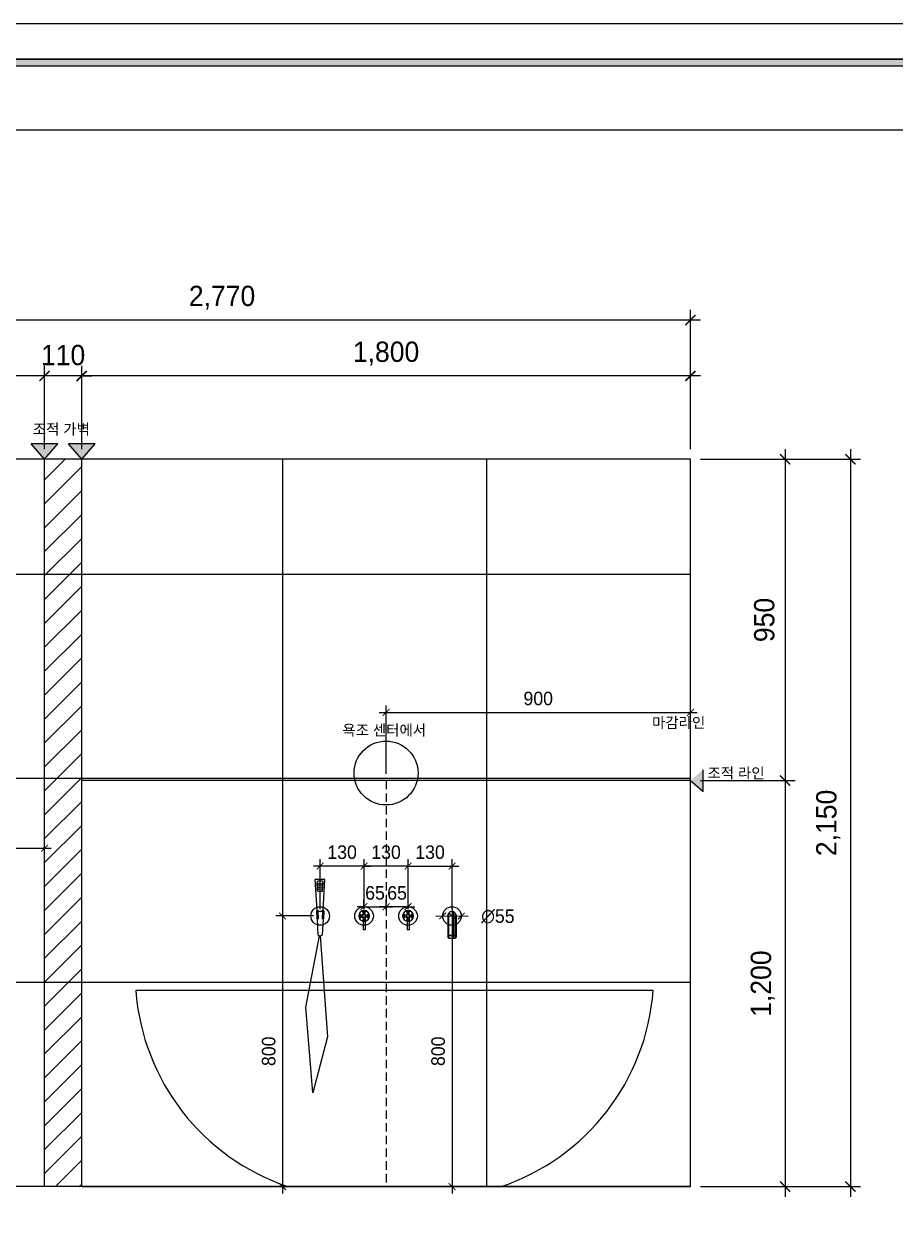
# Model space of a CAD drawing. Header units: millimetres. Extents: x 217202 to 745838, y -6815 to 171372.
# Drawn here: x 311242 to 313818, y 21418 to 24952 of the extents above; entities that cross this region are included whole.
import ezdxf
from ezdxf.enums import TextEntityAlignment as Align

# ---------------------------------------------------------------- set-up
doc = ezdxf.new("R2010")
doc.units = ezdxf.units.MM
doc.header["$PDMODE"] = 3
doc.linetypes.add('DASHED', pattern=[0.75, 0.5, -0.25])
doc.layers.get('DEFPOINTS').update_dxf_attribs({"color": 248})
for name, color, linetype in [('0-ELC TEXT', 7, 'Continuous'), ('03-WAL NEW', 3, 'Continuous'), ('06-FUR', 6, 'Continuous'), ('C-WALL1', 2, 'Continuous'), ('CO-BATH', 6, 'Continuous'), ('FORM(YOURNAME)-1', 1, 'Continuous'), ('FORM(YOURNAME)-11', 1, 'Continuous'), ('FUR', 8, 'DASHED'), ('TOILET-1', 6, 'Continuous')]:
    doc.layers.add(name, color=color, linetype=linetype)
doc.styles.add('HY 울릉도 L', font='')
doc.styles.add('YOURNAME', font='HY울릉도M.TTF')
doc.styles.add('코레일둥고', font='Korail_Round_Gothic_Medium.ttf')
doc.styles.get('HY 울릉도 L').set_extended_font_data('HY울릉도L')
doc.linetypes.add('ZIGZAG', pattern='A,0.0001,-0.2,[131,ltypeshp.shx,S=0.2,R=0,X=-0.2,Y=0],-0.4,[131,ltypeshp.shx,S=0.2,R=180,X=0.2,Y=0],-0.2', length=0.8001)
doc.dimstyles.new('30', dxfattribs={"dimscale": 30, "dimtxt": 2, "dimasz": 1, "dimexe": 1, "dimexo": 1, "dimgap": 1, "dimtad": 1, "dimdec": 0, "dimrnd": 0.05, "dimdsep": 46, "dimlunit": 6, "dimtxsty": 'HY 울릉도 L', "dimblk": 'ARCHTICK', "dimcen": 2.5, "dimdle": 1, "dimclrd": 133, "dimclre": 133, "dimclrt": 30, "dimadec": 0, "dimazin": 0, "dimtfac": 1, "dimtdec": 0, "dimtix": 1, "dimtmove": 2, "dimatfit": 3, "dimldrblk": 'ARCHTICK', "dimfxl": 1, "dimlwd": -1, "dimlwe": -1, "dimarcsym": 0})

# ---------------------------------------------------------------- blocks, each defined once
blk = doc.blocks.new('_ArchTick')
at = {"color": 0, "linetype": 'ByBlock', "const_width": 0.15}
blk.add_lwpolyline([(-0.5, -0.5), (0.5, 0.5)], dxfattribs=at)
blk = doc.blocks.new('*D503')
at = {"layer": '06-FUR', "color": 133, "transparency": 16777216}
for p, q in [((311413, 23694.4), (311413, 23940.9)), ((313213, 23694.4), (313213, 23940.9)), ((313243, 23910.9), (311383, 23910.9))]:
    blk.add_line(p, q, dxfattribs=at)
at = {"layer": 'DEFPOINTS', "color": 0, "transparency": 16777216}
for p in [(311413, 23910.9), (311413, 23664.4), (313213, 23664.4)]:
    blk.add_point(p, dxfattribs=at)
at = {"layer": '06-FUR', "color": 133, "transparency": 16777216, "xscale": 30, "yscale": 30, "zscale": 30, "rotation": 180}
blk.add_blockref('_ArchTick', (311413, 23910.9), dxfattribs=at)
at = {"layer": '06-FUR', "color": 133, "transparency": 16777216, "xscale": 30, "yscale": 30, "zscale": 30}
blk.add_blockref('_ArchTick', (313213, 23910.9), dxfattribs=at)
at = {"layer": '06-FUR', "color": 30, "transparency": 16777216, "insert": (312313, 23976.8), "char_height": 60, "attachment_point": 5, "style": 'HY 울릉도 L'}
blk.add_mtext('1,800', dxfattribs=at)
blk = doc.blocks.new('*D504')
at = {"layer": '06-FUR', "color": 133, "transparency": 16777216}
for p, q in [((311303, 23694.4), (311303, 23940.9)), ((311413, 23694.4), (311413, 23940.9)), ((311303, 23910.9), (311273, 23910.9)), ((311413, 23910.9), (311303, 23910.9)), ((311413, 23910.9), (311443, 23910.9))]:
    blk.add_line(p, q, dxfattribs=at)
at = {"layer": 'DEFPOINTS', "color": 0, "transparency": 16777216}
for p in [(311303, 23910.9), (311303, 23664.4), (311413, 23664.4)]:
    blk.add_point(p, dxfattribs=at)
at = {"layer": '06-FUR', "color": 133, "transparency": 16777216, "xscale": 30, "yscale": 30, "zscale": 30}
blk.add_blockref('_ArchTick', (311303, 23910.9), dxfattribs=at)
at = {"layer": '06-FUR', "color": 133, "transparency": 16777216, "xscale": 30, "yscale": 30, "zscale": 30, "rotation": 180}
blk.add_blockref('_ArchTick', (311413, 23910.9), dxfattribs=at)
at = {"layer": '06-FUR', "color": 30, "transparency": 16777216, "insert": (311358, 23972.2), "char_height": 60, "attachment_point": 5, "style": 'HY 울릉도 L'}
blk.add_mtext('110', dxfattribs=at)
blk = doc.blocks.new('*D505')
at = {"layer": '06-FUR', "color": 133, "transparency": 16777216}
for p, q in [((310603, 23694.4), (310603, 23940.9)), ((311303, 23694.4), (311303, 23940.9)), ((311333, 23910.9), (310573, 23910.9))]:
    blk.add_line(p, q, dxfattribs=at)
at = {"layer": 'DEFPOINTS', "color": 0, "transparency": 16777216}
for p in [(310603, 23910.9), (310603, 23664.4), (311303, 23664.4)]:
    blk.add_point(p, dxfattribs=at)
at = {"layer": '06-FUR', "color": 133, "transparency": 16777216, "xscale": 30, "yscale": 30, "zscale": 30, "rotation": 180}
blk.add_blockref('_ArchTick', (310603, 23910.9), dxfattribs=at)
at = {"layer": '06-FUR', "color": 133, "transparency": 16777216, "xscale": 30, "yscale": 30, "zscale": 30}
blk.add_blockref('_ArchTick', (311303, 23910.9), dxfattribs=at)
at = {"layer": '06-FUR', "color": 30, "transparency": 16777216, "insert": (310953, 23972.2), "char_height": 60, "attachment_point": 5, "style": 'HY 울릉도 L'}
blk.add_mtext('700', dxfattribs=at)
blk = doc.blocks.new('*D496')
at = {"layer": '06-FUR', "color": 133, "transparency": 16777216}
for p, q in [((310443, 23694.4), (310443, 24106)), ((313213, 23694.4), (313213, 24106)), ((313243, 24076), (310413, 24076))]:
    blk.add_line(p, q, dxfattribs=at)
at = {"layer": 'DEFPOINTS', "color": 0, "transparency": 16777216}
for p in [(310443, 24076), (310443, 23664.4), (313213, 23664.4)]:
    blk.add_point(p, dxfattribs=at)
at = {"layer": '06-FUR', "color": 133, "transparency": 16777216, "xscale": 30, "yscale": 30, "zscale": 30, "rotation": 180}
blk.add_blockref('_ArchTick', (310443, 24076), dxfattribs=at)
at = {"layer": '06-FUR', "color": 133, "transparency": 16777216, "xscale": 30, "yscale": 30, "zscale": 30}
blk.add_blockref('_ArchTick', (313213, 24076), dxfattribs=at)
at = {"layer": '06-FUR', "color": 30, "transparency": 16777216, "insert": (311828, 24141.9), "char_height": 60, "attachment_point": 5, "style": 'HY 울릉도 L'}
blk.add_mtext('2,770', dxfattribs=at)
blk = doc.blocks.new('*D497')
at = {"layer": '06-FUR', "color": 133, "transparency": 16777216}
for p, q in [((313492.9, 23694.4), (313492.9, 22684.4)), ((313243, 23664.4), (313522.9, 23664.4)), ((313243, 22714.4), (313522.9, 22714.4))]:
    blk.add_line(p, q, dxfattribs=at)
at = {"layer": 'DEFPOINTS', "color": 0, "transparency": 16777216}
for p in [(313213, 23664.4), (313213, 22714.4), (313492.9, 22714.4)]:
    blk.add_point(p, dxfattribs=at)
at = {"layer": '06-FUR', "color": 133, "transparency": 16777216, "xscale": 30, "yscale": 30, "zscale": 30}
for p, rotation in [((313492.9, 23664.4), 90), ((313492.9, 22714.4), 270)]:
    blk.add_blockref('_ArchTick', p, dxfattribs=dict(at, rotation=rotation))
at = {"layer": '06-FUR', "color": 30, "transparency": 16777216, "insert": (313431.6, 23189.4), "char_height": 60, "attachment_point": 5, "rotation": 90, "style": 'HY 울릉도 L'}
blk.add_mtext('950', dxfattribs=at)
blk = doc.blocks.new('*D498')
at = {"layer": '06-FUR', "color": 133, "transparency": 16777216}
for p, q in [((313492.9, 22744.4), (313492.9, 21484.4)), ((313243, 22714.4), (313522.9, 22714.4)), ((313243, 21514.4), (313522.9, 21514.4))]:
    blk.add_line(p, q, dxfattribs=at)
at = {"layer": 'DEFPOINTS', "color": 0, "transparency": 16777216}
for p in [(313213, 22714.4), (313213, 21514.4), (313492.9, 21514.4)]:
    blk.add_point(p, dxfattribs=at)
at = {"layer": '06-FUR', "color": 133, "transparency": 16777216, "xscale": 30, "yscale": 30, "zscale": 30}
for p, rotation in [((313492.9, 22714.4), 90), ((313492.9, 21514.4), 270)]:
    blk.add_blockref('_ArchTick', p, dxfattribs=dict(at, rotation=rotation))
at = {"layer": '06-FUR', "color": 30, "transparency": 16777216, "insert": (313427, 22114.4), "char_height": 60, "attachment_point": 5, "rotation": 90, "style": 'HY 울릉도 L'}
blk.add_mtext('1,200', dxfattribs=at)
blk = doc.blocks.new('*D499')
at = {"layer": '06-FUR', "color": 133, "transparency": 16777216}
for p, q in [((313686.3, 23694.4), (313686.3, 21484.4)), ((313243, 23664.4), (313716.3, 23664.4)), ((313243, 21514.4), (313716.3, 21514.4))]:
    blk.add_line(p, q, dxfattribs=at)
at = {"layer": 'DEFPOINTS', "color": 0, "transparency": 16777216}
for p in [(313213, 23664.4), (313213, 21514.4), (313686.3, 21514.4)]:
    blk.add_point(p, dxfattribs=at)
at = {"layer": '06-FUR', "color": 133, "transparency": 16777216, "xscale": 30, "yscale": 30, "zscale": 30}
for p, rotation in [((313686.3, 23664.4), 90), ((313686.3, 21514.4), 270)]:
    blk.add_blockref('_ArchTick', p, dxfattribs=dict(at, rotation=rotation))
at = {"layer": '06-FUR', "color": 30, "transparency": 16777216, "insert": (313620.4, 22589.4), "char_height": 60, "attachment_point": 5, "rotation": 90, "style": 'HY 울릉도 L'}
blk.add_mtext('2,150', dxfattribs=at)
blk = doc.blocks.new('FORM-ELEVATION')
at = {"layer": 'FORM(YOURNAME)-11'}
h = blk.add_hatch(color=256, dxfattribs=at)
h.dxf.hatch_style = 1
h.paths.add_polyline_path([(-10309, 35708), (71691, 35708), (71691, 35508), (-10309, 35508)])
h.paths.add_polyline_path([(-10309, -21492), (71691, -21492), (71691, -21692), (-10309, -21692)])
at = {"layer": 'DEFPOINTS', "color": 158}
for points in [[(-10309, -21692), (71691, -21692), (71691, 35708), (-10309, 35708)], [(-8309, 33708), (61071, 33708), (61071, -19692), (-8309, -19692)]]:
    blk.add_lwpolyline(points, close=True, dxfattribs=at)
at = {"layer": 'FORM(YOURNAME)-11', "color": 250}
blk.add_lwpolyline([(-11309, -22692), (72691, -22692), (72691, 36708), (-11309, 36708)], close=True, dxfattribs=at)
at = {"layer": 'FORM(YOURNAME)-11'}
blk.add_lwpolyline([(-10309, 35708), (71691, 35708), (71691, 35508), (-10309, 35508)], close=True, dxfattribs=at)
at = {"layer": 'FORM(YOURNAME)-11', "color": 3, "style": 'YOURNAME'}
for tag, height, p in [('1', 450, (71041, -1219)), ('2', 450, (71041, -1863)), ('3', 450, (71041, -3150)), ('4', 450, (71041, -5081)), ('5', 515, (71041, -7398)), ('6', 515, (71041, -9650)), ('7', 515, (71041, -11903)), ('8', 515, (71041, -14155)), ('9', 515, (71041, -16408)), ('10', 515, (66791, -18596)), ('11', 515, (71041, -18660)), ('12', 515, (66791, -20848)), ('13', 515, (71041, -20848))]:
    blk.add_attdef(tag, text='', height=height, dxfattribs=at).set_placement(p, align=Align.MIDDLE_RIGHT)
blk = doc.blocks.new('*D511')
at = {"layer": '06-FUR', "color": 133, "transparency": 16777216}
for p, q in [((312248, 22335.2), (312248, 22481.9)), ((312378, 22361.9), (312378, 22481.9)), ((312248, 22461.9), (312228, 22461.9)), ((312378, 22461.9), (312248, 22461.9)), ((312378, 22461.9), (312398, 22461.9))]:
    blk.add_line(p, q, dxfattribs=at)
at = {"layer": 'DEFPOINTS', "color": 0, "transparency": 16777216}
for p in [(312248, 22461.9), (312378, 22341.9), (312248, 22315.2)]:
    blk.add_point(p, dxfattribs=at)
at = {"layer": '06-FUR', "color": 133, "transparency": 16777216, "xscale": 20, "yscale": 20, "zscale": 20}
blk.add_blockref('_ArchTick', (312248, 22461.9), dxfattribs=at)
at = {"layer": '06-FUR', "color": 133, "transparency": 16777216, "xscale": 20, "yscale": 20, "zscale": 20, "rotation": 180}
blk.add_blockref('_ArchTick', (312378, 22461.9), dxfattribs=at)
at = {"layer": '06-FUR', "color": 30, "transparency": 16777216, "insert": (312313, 22502.8), "char_height": 40, "attachment_point": 5, "style": 'HY 울릉도 L'}
blk.add_mtext('130', dxfattribs=at)
blk = doc.blocks.new('*D512')
at = {"layer": '06-FUR', "color": 133, "transparency": 16777216}
for p, q in [((312378, 22334.4), (312378, 22481.9)), ((312508, 22334.4), (312508, 22481.9)), ((312378, 22461.9), (312358, 22461.9)), ((312378, 22461.9), (312508, 22461.9)), ((312508, 22461.9), (312528, 22461.9))]:
    blk.add_line(p, q, dxfattribs=at)
at = {"layer": 'DEFPOINTS', "color": 0, "transparency": 16777216}
for p in [(312508, 22461.9), (312378, 22314.4), (312508, 22314.4)]:
    blk.add_point(p, dxfattribs=at)
at = {"layer": '06-FUR', "color": 133, "transparency": 16777216, "xscale": 20, "yscale": 20, "zscale": 20}
blk.add_blockref('_ArchTick', (312378, 22461.9), dxfattribs=at)
at = {"layer": '06-FUR', "color": 133, "transparency": 16777216, "xscale": 20, "yscale": 20, "zscale": 20, "rotation": 180}
blk.add_blockref('_ArchTick', (312508, 22461.9), dxfattribs=at)
at = {"layer": '06-FUR', "color": 30, "transparency": 16777216, "insert": (312443, 22502.8), "char_height": 40, "attachment_point": 5, "style": 'HY 울릉도 L'}
blk.add_mtext('130', dxfattribs=at)
blk = doc.blocks.new('*D513')
at = {"layer": '06-FUR', "color": 133, "transparency": 16777216}
for p, q in [((312118, 22334.4), (312118, 22481.9)), ((312248, 22334.4), (312248, 22481.9)), ((312118, 22461.9), (312098, 22461.9)), ((312248, 22461.9), (312118, 22461.9)), ((312248, 22461.9), (312268, 22461.9))]:
    blk.add_line(p, q, dxfattribs=at)
at = {"layer": 'DEFPOINTS', "color": 0, "transparency": 16777216}
for p in [(312118, 22461.9), (312118, 22314.4), (312248, 22314.4)]:
    blk.add_point(p, dxfattribs=at)
at = {"layer": '06-FUR', "color": 133, "transparency": 16777216, "xscale": 20, "yscale": 20, "zscale": 20}
blk.add_blockref('_ArchTick', (312118, 22461.9), dxfattribs=at)
at = {"layer": '06-FUR', "color": 133, "transparency": 16777216, "xscale": 20, "yscale": 20, "zscale": 20, "rotation": 180}
blk.add_blockref('_ArchTick', (312248, 22461.9), dxfattribs=at)
at = {"layer": '06-FUR', "color": 30, "transparency": 16777216, "insert": (312183, 22502.8), "char_height": 40, "attachment_point": 5, "style": 'HY 울릉도 L'}
blk.add_mtext('130', dxfattribs=at)
blk = doc.blocks.new('*D514')
at = {"layer": '06-FUR', "color": 133, "transparency": 16777216}
for p, q in [((312247.6, 22341.9), (312227.6, 22341.9)), ((312247.6, 22334.8), (312247.6, 22361.9)), ((312247.6, 22341.9), (312313, 22341.9)), ((312313, 22334.8), (312313, 22361.9)), ((312313, 22341.9), (312333, 22341.9))]:
    blk.add_line(p, q, dxfattribs=at)
at = {"layer": 'DEFPOINTS', "color": 0, "transparency": 16777216}
for p in [(312313, 22341.9), (312247.6, 22314.8), (312313, 22314.8)]:
    blk.add_point(p, dxfattribs=at)
at = {"layer": '06-FUR', "color": 133, "transparency": 16777216, "xscale": 20, "yscale": 20, "zscale": 20}
blk.add_blockref('_ArchTick', (312247.6, 22341.9), dxfattribs=at)
at = {"layer": '06-FUR', "color": 133, "transparency": 16777216, "xscale": 20, "yscale": 20, "zscale": 20, "rotation": 180}
blk.add_blockref('_ArchTick', (312313, 22341.9), dxfattribs=at)
at = {"layer": '06-FUR', "color": 30, "transparency": 16777216, "insert": (312280.3, 22382.3), "char_height": 40, "attachment_point": 5, "style": 'HY 울릉도 L'}
blk.add_mtext('65', dxfattribs=at)
blk = doc.blocks.new('*D515')
at = {"layer": '06-FUR', "color": 133, "transparency": 16777216}
for p, q in [((312313, 22341.9), (312293, 22341.9)), ((312313, 22334.4), (312313, 22361.9)), ((312378, 22341.9), (312313, 22341.9)), ((312378, 22334.4), (312378, 22361.9)), ((312378, 22341.9), (312398, 22341.9))]:
    blk.add_line(p, q, dxfattribs=at)
at = {"layer": 'DEFPOINTS', "color": 0, "transparency": 16777216}
for p in [(312313, 22341.9), (312313, 22314.4), (312378, 22314.4)]:
    blk.add_point(p, dxfattribs=at)
at = {"layer": '06-FUR', "color": 133, "transparency": 16777216, "xscale": 20, "yscale": 20, "zscale": 20}
blk.add_blockref('_ArchTick', (312313, 22341.9), dxfattribs=at)
at = {"layer": '06-FUR', "color": 133, "transparency": 16777216, "xscale": 20, "yscale": 20, "zscale": 20, "rotation": 180}
blk.add_blockref('_ArchTick', (312378, 22341.9), dxfattribs=at)
at = {"layer": '06-FUR', "color": 30, "transparency": 16777216, "insert": (312345.5, 22382.3), "char_height": 40, "attachment_point": 5, "style": 'HY 울릉도 L'}
blk.add_mtext('65', dxfattribs=at)
blk = doc.blocks.new('*D516')
at = {"layer": '06-FUR', "color": 133, "transparency": 16777216}
for p, q in [((312007, 22334.4), (312007, 21494.4)), ((312098, 22314.4), (311987, 22314.4)), ((312098, 21514.4), (311987, 21514.4))]:
    blk.add_line(p, q, dxfattribs=at)
at = {"layer": 'DEFPOINTS', "color": 0, "transparency": 16777216}
for p in [(312118, 22314.4), (312007, 21514.4), (312118, 21514.4)]:
    blk.add_point(p, dxfattribs=at)
at = {"layer": '06-FUR', "color": 133, "transparency": 16777216, "xscale": 20, "yscale": 20, "zscale": 20}
for p, rotation in [((312007, 22314.4), 90), ((312007, 21514.4), 270)]:
    blk.add_blockref('_ArchTick', p, dxfattribs=dict(at, rotation=rotation))
at = {"layer": '06-FUR', "color": 30, "transparency": 16777216, "insert": (311966.1, 21914.4), "char_height": 40, "attachment_point": 5, "rotation": 90, "style": 'HY 울릉도 L'}
blk.add_mtext('800', dxfattribs=at)
blk = doc.blocks.new('*D518')
at = {"layer": '06-FUR', "color": 133, "transparency": 16777216}
blk.add_line((310933, 22514.6), (311323, 22514.6), dxfattribs=at)
at = {"layer": 'DEFPOINTS', "color": 0, "transparency": 16777216}
for p in [(310953, 22514.6), (311303, 22514.6), (311303, 22514.6)]:
    blk.add_point(p, dxfattribs=at)
at = {"layer": '06-FUR', "color": 133, "transparency": 16777216, "xscale": 20, "yscale": 20, "zscale": 20, "rotation": 180}
blk.add_blockref('_ArchTick', (310953, 22514.6), dxfattribs=at)
at = {"layer": '06-FUR', "color": 133, "transparency": 16777216, "xscale": 20, "yscale": 20, "zscale": 20}
blk.add_blockref('_ArchTick', (311303, 22514.6), dxfattribs=at)
at = {"layer": '06-FUR', "color": 30, "transparency": 16777216, "insert": (311128, 22555.5), "char_height": 40, "attachment_point": 5, "style": 'HY 울릉도 L'}
blk.add_mtext('350', dxfattribs=at)
blk = doc.blocks.new('*D520')
at = {"layer": '06-FUR', "color": 133, "transparency": 16777216}
blk.add_line((312460.5, 22314.9), (312555.5, 22313.9), dxfattribs=at)
at = {"layer": 'DEFPOINTS', "color": 0, "transparency": 16777216}
for p in [(312480.5, 22314.7), (312535.5, 22314.1)]:
    blk.add_point(p, dxfattribs=at)
at = {"layer": '06-FUR', "color": 133, "transparency": 16777216, "xscale": 20, "yscale": 20, "zscale": 20}
for p, rotation in [((312480.5, 22314.7), 179.3518329188391), ((312535.5, 22314.1), 359.3518329188391)]:
    blk.add_blockref('_ArchTick', p, dxfattribs=dict(at, rotation=rotation))
at = {"layer": '06-FUR', "color": 30, "transparency": 16777216, "insert": (312643.7, 22312.9), "char_height": 40, "attachment_point": 5, "rotation": 359.3518, "style": 'HY 울릉도 L'}
blk.add_mtext('∅55', dxfattribs=at)
blk = doc.blocks.new('*D525')
at = {"layer": '06-FUR', "color": 133, "transparency": 16777216}
for p, q in [((312508, 22334.4), (312508, 21494.4)), ((312528, 22314.4), (312528, 22314.4)), ((312528, 21514.4), (312528, 21514.4))]:
    blk.add_line(p, q, dxfattribs=at)
at = {"layer": 'DEFPOINTS', "color": 0, "transparency": 16777216}
for p in [(312508, 22314.4), (312508, 21514.4), (312508, 21514.4)]:
    blk.add_point(p, dxfattribs=at)
at = {"layer": '06-FUR', "color": 133, "transparency": 16777216, "xscale": 20, "yscale": 20, "zscale": 20}
for p, rotation in [((312508, 22314.4), 90), ((312508, 21514.4), 270)]:
    blk.add_blockref('_ArchTick', p, dxfattribs=dict(at, rotation=rotation))
at = {"layer": '06-FUR', "color": 30, "transparency": 16777216, "insert": (312467.1, 21914.4), "char_height": 40, "attachment_point": 5, "rotation": 90, "style": 'HY 울릉도 L'}
blk.add_mtext('800', dxfattribs=at)
blk = doc.blocks.new('*D700')
at = {"layer": '06-FUR', "color": 133, "transparency": 16777216}
for p, q in [((312313, 22734.4), (312313, 22936.2)), ((313213, 22734.4), (313213, 22936.2)), ((312293, 22916.2), (313233, 22916.2))]:
    blk.add_line(p, q, dxfattribs=at)
at = {"layer": 'DEFPOINTS', "color": 0, "transparency": 16777216}
for p in [(313213, 22916.2), (312313, 22714.4), (313213, 22714.4)]:
    blk.add_point(p, dxfattribs=at)
at = {"layer": '06-FUR', "color": 133, "transparency": 16777216, "xscale": 20, "yscale": 20, "zscale": 20, "rotation": 180}
blk.add_blockref('_ArchTick', (312313, 22916.2), dxfattribs=at)
at = {"layer": '06-FUR', "color": 133, "transparency": 16777216, "xscale": 20, "yscale": 20, "zscale": 20}
blk.add_blockref('_ArchTick', (313213, 22916.2), dxfattribs=at)
at = {"layer": '06-FUR', "color": 30, "transparency": 16777216, "insert": (312763, 22957.1), "char_height": 40, "attachment_point": 5, "style": 'HY 울릉도 L'}
blk.add_mtext('900', dxfattribs=at)

msp = doc.modelspace()

# ---------------------------------------------------------------- hatches: boundary and pattern name
at = {"layer": '03-WAL NEW'}
h = msp.add_hatch(dxfattribs=at)
h.set_pattern_fill('_USER', color=8, scale=50, angle=45, pattern_type=0)
h.set_pattern_definition([(45, (-17488.053, -21566.92), (-35.355339, 35.355339), [])])
h.paths.add_polyline_path([(311413, 23664.4), (311303, 23664.4), (311303, 21514.4), (311413, 21514.4)])
at = {"layer": 'C-WALL1'}
h = msp.add_hatch(color=256, dxfattribs=at)
h.dxf.hatch_style = 1
h.paths.add_polyline_path([(311263.5, 23710), (311303, 23664.4), (311342.5, 23710)])
h = msp.add_hatch(color=256, dxfattribs=at)
h.dxf.hatch_style = 1
h.paths.add_polyline_path([(311373.5, 23710), (311413, 23664.4), (311452.5, 23710)])
h = msp.add_hatch(color=256, dxfattribs=at)
h.dxf.hatch_style = 1
h.paths.add_polyline_path([(313250.6, 22746.9), (313213, 22714.4), (313250.6, 22681.9)])

# ---------------------------------------------------------------- linework, layer by layer
at = {"layer": '0-ELC TEXT', "color": 240, "linetype": 'ZIGZAG', "ltscale": 30, "true_color": 0xed1f24}
msp.add_circle((312313, 22737), 94.5, dxfattribs=at)
at = {"layer": 'C-WALL1'}
for p, q in [((311303, 23664.4), (311263.5, 23710)), ((311342.5, 23710), (311263.5, 23710)), ((311303, 23664.4), (311342.5, 23710)), ((311413, 23664.4), (311373.5, 23710)), ((311452.5, 23710), (311373.5, 23710)), ((311413, 23664.4), (311452.5, 23710)), ((313213, 23664.4), (310443, 23664.4)), ((311303, 21514.4), (311303, 23664.4)), ((311413, 21514.4), (311413, 23664.4)), ((313213, 21514.4), (313213, 23664.4)), ((313250.6, 22681.9), (313250.6, 22746.9)), ((313213, 22714.4), (311413, 22714.4)), ((313213, 21514.4), (313213, 22714.4)), ((313213, 22714.4), (313250.6, 22681.9)), ((313213, 21514.4), (310443, 21514.4)), ((311413, 21514.4), (313213, 21514.4))]:
    msp.add_line(p, q, dxfattribs=at)
for points in [[(313103, 22094.4), (311573, 22094.4)], [(311997.6, 21514.4), (312628.3, 21514.4)]]:
    msp.add_lwpolyline(points, dxfattribs=at)
for centre in [(312118, 22314.4), (312248, 22314.4), (312378, 22314.4), (312508, 22314.4)]:
    msp.add_circle(centre, 27.5, dxfattribs=at)
for centre, start, end in [((312234.7, 22143.1), 184.2111, 251.3598), ((312441.2, 22143.1), 288.6402, 355.7889)]:
    msp.add_arc(centre, 663.5, start, end, dxfattribs=at)
at = {"layer": 'CO-BATH'}
for p, q in [((312109, 22331.9), (312103.5, 22421.8)), ((312132.4, 22421.8), (312103.5, 22421.8)), ((312110.6, 22388.7), (312109, 22414.7)), ((312125, 22416.8), (312111, 22416.8)), ((312125.4, 22388.7), (312127, 22414.7)), ((312126.9, 22331.9), (312132.4, 22421.8)), ((312123.4, 22386.8), (312112.6, 22386.8)), ((312107.1, 22329.2), (312108.2, 22306.4)), ((312111, 22329.2), (312107.1, 22329.2)), ((312112.1, 22306.4), (312108.2, 22306.4)), ((312109, 22304.8), (312111.4, 22258.5)), ((312111, 22329.2), (312112.1, 22306.4)), ((312124.9, 22329.2), (312123.8, 22306.4)), ((312127.7, 22306.4), (312123.8, 22306.4)), ((312126.9, 22304.8), (312124.5, 22258.5)), ((312128.9, 22329.2), (312124.9, 22329.2)), ((312128.9, 22329.2), (312127.7, 22306.4)), ((312245, 22309.2), (312245, 22273.4)), ((312251, 22309.2), (312251, 22273.4)), ((312375, 22309.2), (312375, 22273.4)), ((312381, 22309.2), (312381, 22273.4)), ((312495.5, 22317.9), (312495.5, 22251.6)), ((312520.5, 22317.9), (312520.5, 22251.6)), ((312251, 22273.4), (312245, 22273.4)), ((312381, 22273.4), (312375, 22273.4)), ((312075.8, 22044.5), (312116.6, 22256.1)), ((312118, 22256), (312140.1, 21957)), ((312498.5, 22248.6), (312517.5, 22248.6)), ((312096.7, 21791.5), (312075.8, 22044.5)), ((312140.1, 21957), (312096.7, 21791.5))]:
    msp.add_line(p, q, dxfattribs=at)
at = {"layer": 'CO-BATH', "color": 251}
for p, q in [((312496.5, 22249.4), (312496.5, 22320.4)), ((312498.5, 22248.6), (312498.5, 22323.2)), ((312512.5, 22248.6), (312512.5, 22326.6)), ((312517.5, 22248.6), (312517.5, 22323.2)), ((312519.5, 22249.4), (312519.5, 22320.4)), ((312495.5, 22257.5), (312520.5, 22257.5)), ((312495.5, 22256.5), (312520.5, 22256.5))]:
    msp.add_line(p, q, dxfattribs=at)
at = {"layer": 'CO-BATH'}
for centre in [(312111, 22410.2), (312112.6, 22405.7), (312116.2, 22410.2), (312117.6, 22405.4), (312119.8, 22410.2), (312123.3, 22405.7), (312124.9, 22410.2), (312112.6, 22399.6), (312112.6, 22393.7), (312118, 22399.6), (312118, 22399.6), (312118, 22393.7), (312118, 22393.7), (312123.3, 22399.6), (312123.3, 22393.7)]:
    msp.add_circle(centre, 0.906, dxfattribs=at)
for centre, radius, start, end in [((312111, 22414.8), 2, 90, 183.518), ((312125, 22414.8), 2, 356.482, 90), ((312112.6, 22388.8), 2, 183.518, 270), ((312123.4, 22388.8), 2, 270, 356.482), ((312118, 22340), 12, 222.2654, 317.7605), ((312248, 22314.4), 15, 151.8743, 210.1286), ((312248, 22314.4), 15, 59.8714, 120.1286), ((312248, 22314.4), 15, 241.8743, 298.1257), ((312248, 22314.4), 15, 329.8714, 28.1257), ((312378, 22314.4), 15, 151.8743, 210.1286), ((312378, 22314.4), 15, 59.8714, 120.1286), ((312378, 22314.4), 15, 241.8743, 298.1257), ((312378, 22314.4), 15, 329.8714, 28.1257), ((312508, 22314.4), 13, 15.5303, 164.4697), ((312112.6, 22258.6), 1.13, 180, 226.4916), ((312115.1, 22261.3), 4.83, 226.4916, 248.5358), ((312116.8, 22265.6), 9.52, 248.5358, 260.7498), ((312118, 22272.6), 16.6, 260.7498, 270), ((312118, 22272.6), 16.6, 270, 279.2502), ((312119.1, 22265.6), 9.52, 279.2502, 291.4642), ((312120.8, 22261.3), 4.83, 291.4642, 313.5084), ((312123.4, 22258.6), 1.13, 313.5084, 0), ((312498.5, 22251.6), 3, 180, 270), ((312517.5, 22251.6), 3, 270, 0)]:
    msp.add_arc(centre, radius, start, end, dxfattribs=at)
at = {"layer": 'CO-BATH', "color": 251}
for centre, radius, start, end in [((312248, 22314.4), 13, 154.7162, 207.8105), ((312248, 22314.4), 12, 154.7162, 207.8105), ((312248, 22314.4), 10, 157.5937, 205.4732), ((312248, 22314.4), 14, 60.532, 117.8105), ((312248, 22314.4), 14, 242.6831, 297.3169), ((312248, 22314.4), 12, 62.1895, 117.8105), ((312248, 22314.4), 12, 244.7162, 295.2838), ((312248, 22314.4), 10, 64.5268, 115.4732), ((312248, 22314.4), 10, 247.5937, 292.4063), ((312248, 22314.4), 10, 334.5268, 22.4063), ((312248, 22314.4), 12, 332.1895, 25.2838), ((312248, 22314.4), 14, 330.532, 27.3169), ((312378, 22314.4), 13, 154.7162, 207.8105), ((312378, 22314.4), 12, 154.7162, 207.8105), ((312378, 22314.4), 10, 157.5937, 205.4732), ((312378, 22314.4), 14, 60.532, 117.8105), ((312378, 22314.4), 14, 242.6831, 297.3169), ((312378, 22314.4), 12, 62.1895, 117.8105), ((312378, 22314.4), 12, 244.7162, 295.2838), ((312378, 22314.4), 10, 64.5268, 115.4732), ((312378, 22314.4), 10, 247.5937, 292.4063), ((312378, 22314.4), 10, 334.5268, 22.4063), ((312378, 22314.4), 12, 332.1895, 25.2838), ((312378, 22314.4), 14, 330.532, 27.3169)]:
    msp.add_arc(centre, radius, start, end, dxfattribs=at)
at = {"layer": 'CO-BATH', "extrusion": (0, 0, -1)}
for centre, major_axis in [((312248, 22314.4), (11.3, -11.3)), ((312378, 22314.4), (11.3, -11.3)), ((312248, 22314.4), (4.24, -4.24)), ((312378, 22314.4), (4.24, -4.24))]:
    msp.add_ellipse(centre, major_axis=major_axis, ratio=1, dxfattribs=at)
at = {"layer": 'CO-BATH', "color": 251, "extrusion": (0, 0, -1)}
for centre, major_axis in [((312248, 22314.4), (4.24, -4.24)), ((312248, 22314.4), (3.89, -3.89)), ((312378, 22314.4), (4.24, -4.24)), ((312378, 22314.4), (3.89, -3.89))]:
    msp.add_ellipse(centre, major_axis=major_axis, ratio=1, dxfattribs=at)
for centre, major_axis, start_param, end_param in [((312248, 22314.4), (-5, 0), 3.122427, 5.757369), ((312248, 22314.4), (-5, 0), 0.867613, 1.916458), ((312248, 22314.4), (0, 4), 0.406812, 4.006129), ((312378, 22314.4), (-5, 0), 3.122427, 5.757369), ((312378, 22314.4), (-5, 0), 0.867613, 1.916458), ((312378, 22314.4), (0, 4), 0.406812, 4.006129)]:
    msp.add_ellipse(centre, major_axis=major_axis, ratio=1, start_param=start_param, end_param=end_param, dxfattribs=at)
at = {"layer": 'FUR', "ltscale": 50}
msp.add_line((312313, 22714.4), (312313, 21514.4), dxfattribs=at)
at = {"layer": 'TOILET-1', "color": 8}
for p, q in [((312007, 23664.4), (312007, 21514.4)), ((312610, 23664.4), (312610, 21514.4)), ((313213, 23323.4), (310443, 23323.4)), ((313213, 22720.4), (310443, 22720.4)), ((313213, 22117.4), (310443, 22117.4))]:
    msp.add_line(p, q, dxfattribs=at)

# ---------------------------------------------------------------- block references
at = {"layer": 'FORM(YOURNAME)-1', "xscale": 0.1042836971368171, "yscale": 0.1042836971368171, "zscale": 0.1042836971368171}
msp.add_blockref('FORM-ELEVATION', (309207.4, 21123.5), dxfattribs=at)

# ---------------------------------------------------------------- texts
at = {"layer": '0-ELC TEXT', "color": 240, "true_color": 0xed1f24, "char_height": 31.414, "attachment_point": 1, "style": '코레일둥고'}
for s, insert in [('{\\fGulim|b0|i0|c129|p50;마감라인}', (313099.3, 22901.8)), ('\\pxqc;{\\fGulim|b0|i0|c129|p50;욕조 센터에서}', (312155.6, 22879.6))]:
    msp.add_mtext_dynamic_manual_height_columns(s, width=303.877, gutter_width=1748, heights=[0], dxfattribs=dict(at, insert=insert))
at = {"layer": 'C-WALL1', "char_height": 31.414, "attachment_point": 1, "style": '코레일둥고'}
for s, insert in [('{\\fGulim|b0|i0|c129|p50;조적 가벽}', (311268.1, 23769.4)), ('{\\fGulim|b0|i0|c129|p50;조적 라인}', (313263.4, 22752.7))]:
    msp.add_mtext_dynamic_manual_height_columns(s, width=241.981, gutter_width=1748, heights=[0], dxfattribs=dict(at, insert=insert))

# ---------------------------------------------------------------- dimensions: what is measured, and where the dimension line sits
at = {"layer": '06-FUR'}
for base, p1, p2, override, picture, middle in [((310443, 24076), (313213, 23664.4), (310443, 23664.4), {"dimfxl": 1.25}, '*D496', (311828, 24141.9)), ((310603, 23910.9), (311303, 23664.4), (310603, 23664.4), {"dimfxl": 1.25}, '*D505', (310953, 23972.2)), ((311303, 23910.9), (311413, 23664.4), (311303, 23664.4), {"dimfxl": 1.25}, '*D504', (311358, 23972.2)), ((311413, 23910.9), (313213, 23664.4), (311413, 23664.4), {"dimfxl": 1.25}, '*D503', (312313, 23976.8)), ((313213, 22916.2), (312313, 22714.4), (313213, 22714.4), {"dimscale": 20, "dimfxl": 1.25}, '*D700', (312763, 22957.1)), ((311303, 22514.6), (310953, 22514.6), (311303, 22514.6), {"dimscale": 20, "dimfxl": 1.25}, '*D518', (311128, 22555.5)), ((312248, 22461.9), (312378, 22341.9), (312248, 22315.2), {"dimscale": 20, "dimfxl": 1.25}, '*D511', (312313, 22502.8)), ((312508, 22461.9), (312378, 22314.4), (312508, 22314.4), {"dimscale": 20, "dimfxl": 1.25}, '*D512', (312443, 22502.8)), ((312313, 22341.9), (312247.6, 22314.8), (312313, 22314.8), {"dimscale": 20, "dimfxl": 1.25}, '*D514', (312280.3, 22382.3)), ((312313, 22341.9), (312378, 22314.4), (312313, 22314.4), {"dimscale": 20, "dimfxl": 1.25}, '*D515', (312345.5, 22382.3))]:
    dim = msp.add_linear_dim(base=base, p1=p1, p2=p2, dimstyle='30', override=override, dxfattribs=at)
    dim.commit()
    dim.dimension.update_dxf_attribs({"geometry": picture, "text_midpoint": middle})
for base, p1, p2, override, picture, middle in [((313492.9, 22714.4), (313213, 23664.4), (313213, 22714.4), {"dimfxl": 1.25}, '*D497', (313431.6, 23189.4)), ((313686.3, 21514.4), (313213, 23664.4), (313213, 21514.4), {"dimfxl": 1.25}, '*D499', (313620.4, 22589.4)), ((313492.9, 21514.4), (313213, 22714.4), (313213, 21514.4), {"dimfxl": 1.25}, '*D498', (313427, 22114.4)), ((312007, 21514.4), (312118, 22314.4), (312118, 21514.4), {"dimscale": 20, "dimfxl": 1.25}, '*D516', (311966.1, 21914.4)), ((312508, 21514.4), (312508, 22314.4), (312508, 21514.4), {"dimscale": 20, "dimfxl": 1.25}, '*D525', (312467.1, 21914.4))]:
    dim = msp.add_linear_dim(base=base, p1=p1, p2=p2, angle=90, dimstyle='30', override=override, dxfattribs=at)
    dim.commit()
    dim.dimension.update_dxf_attribs({"geometry": picture, "text_midpoint": middle})
dim = msp.add_aligned_dim(p1=(312248, 22314.4), p2=(312118, 22314.4), distance=-147.5, dimstyle='30', override={"dimscale": 20, "dimfxl": 1.25}, dxfattribs=at)
dim.commit()
dim.dimension.update_dxf_attribs({"geometry": '*D513', "text_midpoint": (312183, 22502.8)})
dim = msp.add_diameter_dim_2p(p1=(312480.5, 22314.7), p2=(312535.5, 22314.1), dimstyle='30', override={"dimscale": 20, "dimfxl": 1.25}, dxfattribs=at)
dim.commit()
dim.dimension.update_dxf_attribs({"geometry": '*D520', "text_midpoint": (312643.7, 22312.9), "dimtype": 163})

doc.saveas('drawing.dxf')
